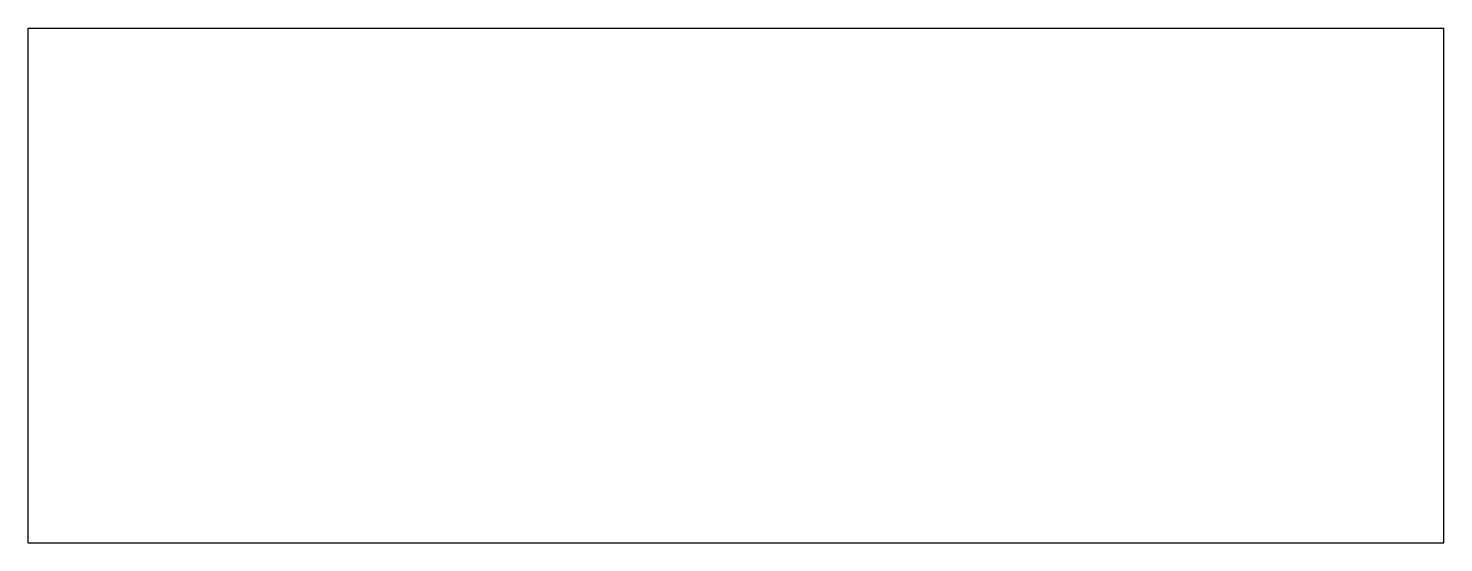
# Model space of a CAD drawing. Header units: inches. Extents: x 0 to 2.75, y 0 to 1.
import ezdxf

# ---------------------------------------------------------------- set-up
doc = ezdxf.new("R2010")
doc.units = ezdxf.units.IN
doc.header["$MEASUREMENT"] = 0
doc.layers.add('CUT', color=7, linetype='Continuous')

msp = doc.modelspace()

# ---------------------------------------------------------------- linework, layer by layer
at = {"layer": 'CUT'}
for p, q in [((0, 0), (0, 1)), ((0, 1), (2.75, 1)), ((2.75, 0), (2.75, 1)), ((0, 0), (2.75, 0))]:
    msp.add_line(p, q, dxfattribs=at)

doc.saveas('drawing.dxf')
